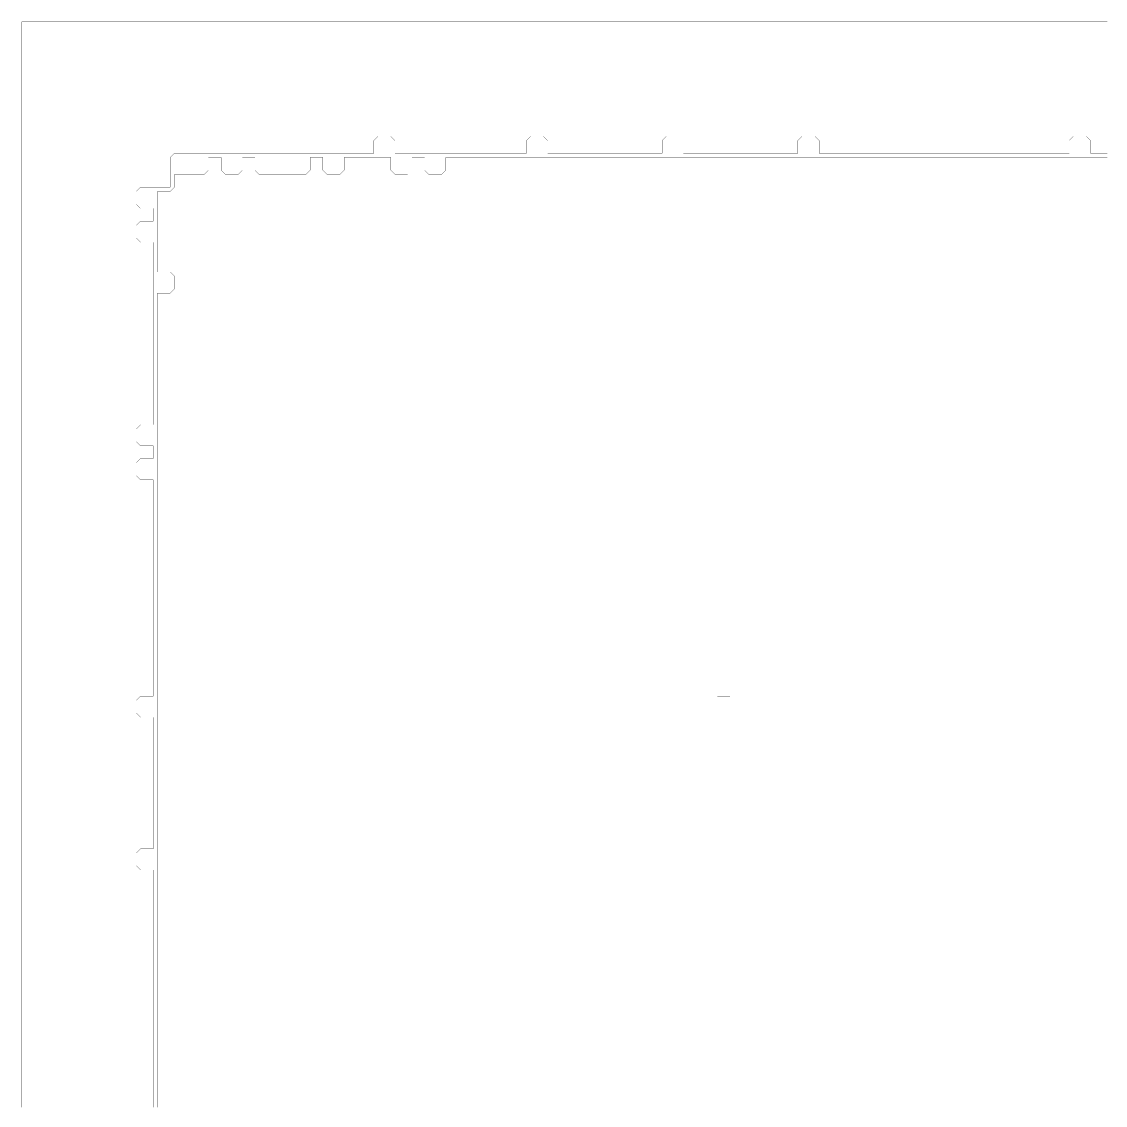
# Model space of a CAD drawing. Header units: metres. Extents: x 0 to 4990, y -4990 to 0.
# Drawn here: x 0 to 2495, y -2495 to 0 of the extents above; entities that cross this region are included whole.
import ezdxf

# ---------------------------------------------------------------- set-up
doc = ezdxf.new("R2010")
doc.units = ezdxf.units.M
doc.layers.add('conductor', color=1, linetype='Continuous')
doc.layers.add('substrate', color=5, linetype='Continuous')

msp = doc.modelspace()

# ---------------------------------------------------------------- linework, layer by layer
at = {"layer": 'conductor', "const_width": 0.5}
msp.add_lwpolyline([(2500, -312.5), (2490.234375, -312.5), (2480.46875, -312.5), (2470.703125, -312.5), (2460.9375, -312.5), (2451.171875, -312.5), (2441.40625, -312.5), (2431.640625, -312.5), (2421.875, -312.5), (2412.109375, -312.5), (2402.34375, -312.5), (2392.578125, -312.5), (2382.8125, -312.5), (2373.046875, -312.5), (2363.28125, -312.5), (2353.515625, -312.5), (2343.75, -312.5), (2333.984375, -312.5), (2324.21875, -312.5), (2314.453125, -312.5), (2304.6875, -312.5), (2294.921875, -312.5), (2285.15625, -312.5), (2275.390625, -312.5), (2265.625, -312.5), (2255.859375, -312.5), (2246.09375, -312.5), (2236.328125, -312.5), (2226.5625, -312.5), (2216.796875, -312.5), (2207.03125, -312.5), (2197.265625, -312.5), (2187.5, -312.5), (2177.734375, -312.5), (2167.96875, -312.5), (2158.203125, -312.5), (2148.4375, -312.5), (2138.671875, -312.5), (2128.90625, -312.5), (2119.140625, -312.5), (2109.375, -312.5), (2099.609375, -312.5), (2089.84375, -312.5), (2080.078125, -312.5), (2070.3125, -312.5), (2060.546875, -312.5), (2050.78125, -312.5), (2041.015625, -312.5), (2031.25, -312.5), (2021.484375, -312.5), (2011.71875, -312.5), (2001.953125, -312.5), (1992.1875, -312.5), (1982.421875, -312.5), (1972.65625, -312.5), (1962.890625, -312.5), (1953.125, -312.5), (1943.359375, -312.5), (1933.59375, -312.5), (1923.828125, -312.5), (1914.0625, -312.5), (1904.296875, -312.5), (1894.53125, -312.5), (1884.765625, -312.5), (1875, -312.5), (1865.234375, -312.5), (1855.46875, -312.5), (1845.703125, -312.5), (1835.9375, -312.5), (1826.171875, -312.5), (1816.40625, -312.5), (1806.640625, -312.5), (1796.875, -312.5), (1787.109375, -312.5), (1777.34375, -312.5), (1767.578125, -312.5), (1757.8125, -312.5), (1748.046875, -312.5), (1738.28125, -312.5), (1728.515625, -312.5), (1718.75, -312.5), (1708.984375, -312.5), (1699.21875, -312.5), (1689.453125, -312.5), (1679.6875, -312.5), (1669.921875, -312.5), (1660.15625, -312.5), (1650.390625, -312.5), (1640.625, -312.5), (1630.859375, -312.5), (1621.09375, -312.5), (1611.328125, -312.5), (1601.5625, -312.5), (1591.796875, -312.5), (1582.03125, -312.5), (1572.265625, -312.5), (1562.5, -312.5), (1552.734375, -312.5), (1542.96875, -312.5), (1533.203125, -312.5), (1523.4375, -312.5), (1513.671875, -312.5), (1503.90625, -312.5), (1494.140625, -312.5), (1484.375, -312.5), (1474.609375, -312.5), (1464.84375, -312.5), (1455.078125, -312.5), (1445.3125, -312.5), (1435.546875, -312.5), (1425.78125, -312.5), (1416.015625, -312.5), (1406.25, -312.5), (1396.484375, -312.5), (1386.71875, -312.5), (1376.953125, -312.5), (1367.1875, -312.5), (1357.421875, -312.5), (1347.65625, -312.5), (1337.890625, -312.5), (1328.125, -312.5), (1318.359375, -312.5), (1308.59375, -312.5), (1298.828125, -312.5), (1289.0625, -312.5), (1279.296875, -312.5), (1269.53125, -312.5), (1259.765625, -312.5), (1250, -312.5), (1240.234375, -312.5), (1230.46875, -312.5), (1220.703125, -312.5), (1210.9375, -312.5), (1201.171875, -312.5), (1191.40625, -312.5), (1181.640625, -312.5), (1171.875, -312.5), (1162.109375, -312.5), (1152.34375, -312.5), (1142.578125, -312.5), (1132.8125, -312.5), (1123.046875, -312.5), (1113.28125, -312.5), (1103.515625, -312.5), (1093.75, -312.5), (1083.984375, -312.5), (1074.21875, -312.5), (1064.453125, -312.5), (1054.6875, -312.5), (1044.921875, -312.5), (1035.15625, -312.5), (1025.390625, -312.5), (1015.625, -312.5), (1005.859375, -312.5), (996.09375, -312.5), (986.328125, -312.5), (976.5625, -312.5), (976.5625, -322.265625), (976.5625, -332.03125), (976.5625, -341.796875), (966.796875, -351.5625), (957.03125, -351.5625), (947.265625, -351.5625), (937.5, -351.5625), (927.734375, -341.796875), (927.734375, -332.03125), (927.734375, -322.265625), (927.734375, -312.5), (917.96875, -312.5), (908.203125, -312.5), (898.4375, -312.5), (898.4375, -322.265625), (898.4375, -332.03125), (898.4375, -341.796875), (888.671875, -351.5625), (878.90625, -351.5625), (869.140625, -351.5625), (859.375, -351.5625), (849.609375, -341.796875), (849.609375, -332.03125), (849.609375, -322.265625), (849.609375, -312.5), (839.84375, -312.5), (830.078125, -312.5), (820.3125, -312.5), (810.546875, -312.5), (800.78125, -312.5), (791.015625, -312.5), (781.25, -312.5), (771.484375, -312.5), (761.71875, -312.5), (751.953125, -312.5), (742.1875, -312.5), (742.1875, -322.265625), (742.1875, -332.03125), (742.1875, -341.796875), (732.421875, -351.5625), (722.65625, -351.5625), (712.890625, -351.5625), (703.125, -351.5625), (693.359375, -341.796875), (693.359375, -332.03125), (693.359375, -322.265625), (693.359375, -312.5), (683.59375, -312.5), (673.828125, -312.5), (664.0625, -312.5), (664.0625, -322.265625), (664.0625, -332.03125), (664.0625, -341.796875), (654.296875, -351.5625), (644.53125, -351.5625), (634.765625, -351.5625), (625, -351.5625), (615.234375, -351.5625), (605.46875, -351.5625), (595.703125, -351.5625), (585.9375, -351.5625), (576.171875, -351.5625), (566.40625, -351.5625), (556.640625, -351.5625), (546.875, -351.5625), (537.109375, -341.796875), (537.109375, -332.03125), (537.109375, -322.265625), (537.109375, -312.5), (527.34375, -312.5), (517.578125, -312.5), (507.8125, -312.5), (507.8125, -322.265625), (507.8125, -332.03125), (507.8125, -341.796875), (498.046875, -351.5625), (488.28125, -351.5625), (478.515625, -351.5625), (468.75, -351.5625), (458.984375, -341.796875), (458.984375, -332.03125), (458.984375, -322.265625), (458.984375, -312.5), (449.21875, -312.5), (439.453125, -312.5), (429.6875, -312.5), (429.6875, -322.265625), (429.6875, -332.03125), (429.6875, -341.796875), (419.921875, -351.5625), (410.15625, -351.5625), (400.390625, -351.5625), (390.625, -351.5625), (380.859375, -351.5625), (371.09375, -351.5625), (361.328125, -351.5625), (351.5625, -351.5625), (351.5625, -361.328125), (351.5625, -371.09375), (351.5625, -380.859375), (341.796875, -390.625), (332.03125, -390.625), (322.265625, -390.625), (312.5, -390.625), (312.5, -400.390625), (312.5, -410.15625), (312.5, -419.921875), (312.5, -429.6875), (312.5, -439.453125), (312.5, -449.21875), (312.5, -458.984375), (312.5, -468.75), (312.5, -478.515625), (312.5, -488.28125), (312.5, -498.046875), (312.5, -507.8125), (312.5, -517.578125), (312.5, -527.34375), (312.5, -537.109375), (312.5, -546.875), (312.5, -556.640625), (312.5, -566.40625), (312.5, -576.171875), (322.265625, -576.171875), (332.03125, -576.171875), (341.796875, -576.171875), (351.5625, -585.9375), (351.5625, -595.703125), (351.5625, -605.46875), (351.5625, -615.234375), (341.796875, -625), (332.03125, -625), (322.265625, -625), (312.5, -625), (312.5, -634.765625), (312.5, -644.53125), (312.5, -654.296875), (312.5, -664.0625), (312.5, -673.828125), (312.5, -683.59375), (312.5, -693.359375), (312.5, -703.125), (312.5, -712.890625), (312.5, -722.65625), (312.5, -732.421875), (312.5, -742.1875), (312.5, -751.953125), (312.5, -761.71875), (312.5, -771.484375), (312.5, -781.25), (312.5, -791.015625), (312.5, -800.78125), (312.5, -810.546875), (312.5, -820.3125), (312.5, -830.078125), (312.5, -839.84375), (312.5, -849.609375), (312.5, -859.375), (312.5, -869.140625), (312.5, -878.90625), (312.5, -888.671875), (312.5, -898.4375), (312.5, -908.203125), (312.5, -917.96875), (312.5, -927.734375), (312.5, -937.5), (312.5, -947.265625), (312.5, -957.03125), (312.5, -966.796875), (312.5, -976.5625), (312.5, -986.328125), (312.5, -996.09375), (312.5, -1005.859375), (312.5, -1015.625), (312.5, -1025.390625), (312.5, -1035.15625), (312.5, -1044.921875), (312.5, -1054.6875), (312.5, -1064.453125), (312.5, -1074.21875), (312.5, -1083.984375), (312.5, -1093.75), (312.5, -1103.515625), (312.5, -1113.28125), (312.5, -1123.046875), (312.5, -1132.8125), (312.5, -1142.578125), (312.5, -1152.34375), (312.5, -1162.109375), (312.5, -1171.875), (312.5, -1181.640625), (312.5, -1191.40625), (312.5, -1201.171875), (312.5, -1210.9375), (312.5, -1220.703125), (312.5, -1230.46875), (312.5, -1240.234375), (312.5, -1250), (312.5, -1259.765625), (312.5, -1269.53125), (312.5, -1279.296875), (312.5, -1289.0625), (312.5, -1298.828125), (312.5, -1308.59375), (312.5, -1318.359375), (312.5, -1328.125), (312.5, -1337.890625), (312.5, -1347.65625), (312.5, -1357.421875), (312.5, -1367.1875), (312.5, -1376.953125), (312.5, -1386.71875), (312.5, -1396.484375), (312.5, -1406.25), (312.5, -1416.015625), (312.5, -1425.78125), (312.5, -1435.546875), (312.5, -1445.3125), (312.5, -1455.078125), (312.5, -1464.84375), (312.5, -1474.609375), (312.5, -1484.375), (312.5, -1494.140625), (312.5, -1503.90625), (312.5, -1513.671875), (312.5, -1523.4375), (312.5, -1533.203125), (312.5, -1542.96875), (312.5, -1552.734375), (312.5, -1562.5), (312.5, -1572.265625), (312.5, -1582.03125), (312.5, -1591.796875), (312.5, -1601.5625), (312.5, -1611.328125), (312.5, -1621.09375), (312.5, -1630.859375), (312.5, -1640.625), (312.5, -1650.390625), (312.5, -1660.15625), (312.5, -1669.921875), (312.5, -1679.6875), (312.5, -1689.453125), (312.5, -1699.21875), (312.5, -1708.984375), (312.5, -1718.75), (312.5, -1728.515625), (312.5, -1738.28125), (312.5, -1748.046875), (312.5, -1757.8125), (312.5, -1767.578125), (312.5, -1777.34375), (312.5, -1787.109375), (312.5, -1796.875), (312.5, -1806.640625), (312.5, -1816.40625), (312.5, -1826.171875), (312.5, -1835.9375), (312.5, -1845.703125), (312.5, -1855.46875), (312.5, -1865.234375), (312.5, -1875), (312.5, -1884.765625), (312.5, -1894.53125), (312.5, -1904.296875), (312.5, -1914.0625), (312.5, -1923.828125), (312.5, -1933.59375), (312.5, -1943.359375), (312.5, -1953.125), (312.5, -1962.890625), (312.5, -1972.65625), (312.5, -1982.421875), (312.5, -1992.1875), (312.5, -2001.953125), (312.5, -2011.71875), (312.5, -2021.484375), (312.5, -2031.25), (312.5, -2041.015625), (312.5, -2050.78125), (312.5, -2060.546875), (312.5, -2070.3125), (312.5, -2080.078125), (312.5, -2089.84375), (312.5, -2099.609375), (312.5, -2109.375), (312.5, -2119.140625), (312.5, -2128.90625), (312.5, -2138.671875), (312.5, -2148.4375), (312.5, -2158.203125), (312.5, -2167.96875), (312.5, -2177.734375), (312.5, -2187.5), (312.5, -2197.265625), (312.5, -2207.03125), (312.5, -2216.796875), (312.5, -2226.5625), (312.5, -2236.328125), (312.5, -2246.09375), (312.5, -2255.859375), (312.5, -2265.625), (312.5, -2275.390625), (312.5, -2285.15625), (312.5, -2294.921875), (312.5, -2304.6875), (312.5, -2314.453125), (312.5, -2324.21875), (312.5, -2333.984375), (312.5, -2343.75), (312.5, -2353.515625), (312.5, -2363.28125), (312.5, -2373.046875), (312.5, -2382.8125), (312.5, -2392.578125), (312.5, -2402.34375), (312.5, -2412.109375), (312.5, -2421.875), (312.5, -2431.640625), (312.5, -2441.40625), (312.5, -2451.171875), (312.5, -2460.9375), (312.5, -2470.703125), (312.5, -2480.46875), (312.5, -2490.234375), (312.5, -2500)], dxfattribs=at)
at = {"layer": 'substrate', "const_width": 0.5}
for points in [[(2500, 0), (2490.234375, 0), (2480.46875, 0), (2470.703125, 0), (2460.9375, 0), (2451.171875, 0), (2441.40625, 0), (2431.640625, 0), (2421.875, 0), (2412.109375, 0), (2402.34375, 0), (2392.578125, 0), (2382.8125, 0), (2373.046875, 0), (2363.28125, 0), (2353.515625, 0), (2343.75, 0), (2333.984375, 0), (2324.21875, 0), (2314.453125, 0), (2304.6875, 0), (2294.921875, 0), (2285.15625, 0), (2275.390625, 0), (2265.625, 0), (2255.859375, 0), (2246.09375, 0), (2236.328125, 0), (2226.5625, 0), (2216.796875, 0), (2207.03125, 0), (2197.265625, 0), (2187.5, 0), (2177.734375, 0), (2167.96875, 0), (2158.203125, 0), (2148.4375, 0), (2138.671875, 0), (2128.90625, 0), (2119.140625, 0), (2109.375, 0), (2099.609375, 0), (2089.84375, 0), (2080.078125, 0), (2070.3125, 0), (2060.546875, 0), (2050.78125, 0), (2041.015625, 0), (2031.25, 0), (2021.484375, 0), (2011.71875, 0), (2001.953125, 0), (1992.1875, 0), (1982.421875, 0), (1972.65625, 0), (1962.890625, 0), (1953.125, 0), (1943.359375, 0), (1933.59375, 0), (1923.828125, 0), (1914.0625, 0), (1904.296875, 0), (1894.53125, 0), (1884.765625, 0), (1875, 0), (1865.234375, 0), (1855.46875, 0), (1845.703125, 0), (1835.9375, 0), (1826.171875, 0), (1816.40625, 0), (1806.640625, 0), (1796.875, 0), (1787.109375, 0), (1777.34375, 0), (1767.578125, 0), (1757.8125, 0), (1748.046875, 0), (1738.28125, 0), (1728.515625, 0), (1718.75, 0), (1708.984375, 0), (1699.21875, 0), (1689.453125, 0), (1679.6875, 0), (1669.921875, 0), (1660.15625, 0), (1650.390625, 0), (1640.625, 0), (1630.859375, 0), (1621.09375, 0), (1611.328125, 0), (1601.5625, 0), (1591.796875, 0), (1582.03125, 0), (1572.265625, 0), (1562.5, 0), (1552.734375, 0), (1542.96875, 0), (1533.203125, 0), (1523.4375, 0), (1513.671875, 0), (1503.90625, 0), (1494.140625, 0), (1484.375, 0), (1474.609375, 0), (1464.84375, 0), (1455.078125, 0), (1445.3125, 0), (1435.546875, 0), (1425.78125, 0), (1416.015625, 0), (1406.25, 0), (1396.484375, 0), (1386.71875, 0), (1376.953125, 0), (1367.1875, 0), (1357.421875, 0), (1347.65625, 0), (1337.890625, 0), (1328.125, 0), (1318.359375, 0), (1308.59375, 0), (1298.828125, 0), (1289.0625, 0), (1279.296875, 0), (1269.53125, 0), (1259.765625, 0), (1250, 0), (1240.234375, 0), (1230.46875, 0), (1220.703125, 0), (1210.9375, 0), (1201.171875, 0), (1191.40625, 0), (1181.640625, 0), (1171.875, 0), (1162.109375, 0), (1152.34375, 0), (1142.578125, 0), (1132.8125, 0), (1123.046875, 0), (1113.28125, 0), (1103.515625, 0), (1093.75, 0), (1083.984375, 0), (1074.21875, 0), (1064.453125, 0), (1054.6875, 0), (1044.921875, 0), (1035.15625, 0), (1025.390625, 0), (1015.625, 0), (1005.859375, 0), (996.09375, 0), (986.328125, 0), (976.5625, 0), (966.796875, 0), (957.03125, 0), (947.265625, 0), (937.5, 0), (927.734375, 0), (917.96875, 0), (908.203125, 0), (898.4375, 0), (888.671875, 0), (878.90625, 0), (869.140625, 0), (859.375, 0), (849.609375, 0), (839.84375, 0), (830.078125, 0), (820.3125, 0), (810.546875, 0), (800.78125, 0), (791.015625, 0), (781.25, 0), (771.484375, 0), (761.71875, 0), (751.953125, 0), (742.1875, 0), (732.421875, 0), (722.65625, 0), (712.890625, 0), (703.125, 0), (693.359375, 0), (683.59375, 0), (673.828125, 0), (664.0625, 0), (654.296875, 0), (644.53125, 0), (634.765625, 0), (625, 0), (615.234375, 0), (605.46875, 0), (595.703125, 0), (585.9375, 0), (576.171875, 0), (566.40625, 0), (556.640625, 0), (546.875, 0), (537.109375, 0), (527.34375, 0), (517.578125, 0), (507.8125, 0), (498.046875, 0), (488.28125, 0), (478.515625, 0), (468.75, 0), (458.984375, 0), (449.21875, 0), (439.453125, 0), (429.6875, 0), (419.921875, 0), (410.15625, 0), (400.390625, 0), (390.625, 0), (380.859375, 0), (371.09375, 0), (361.328125, 0), (351.5625, 0), (341.796875, 0), (332.03125, 0), (322.265625, 0), (312.5, 0), (302.734375, 0), (292.96875, 0), (283.203125, 0), (273.4375, 0), (263.671875, 0), (253.90625, 0), (244.140625, 0), (234.375, 0), (224.609375, 0), (214.84375, 0), (205.078125, 0), (195.3125, 0), (185.546875, 0), (175.78125, 0), (166.015625, 0), (156.25, 0), (146.484375, 0), (136.71875, 0), (126.953125, 0), (117.1875, 0), (107.421875, 0), (97.65625, 0), (87.890625, 0), (78.125, 0), (68.359375, 0), (58.59375, 0), (48.828125, 0), (39.0625, 0), (29.296875, 0), (19.53125, 0), (9.765625, 0), (0, 0), (0, -9.765625), (0, -19.53125), (0, -29.296875), (0, -39.0625), (0, -48.828125), (0, -58.59375), (0, -68.359375), (0, -78.125), (0, -87.890625), (0, -97.65625), (0, -107.421875), (0, -117.1875), (0, -126.953125), (0, -136.71875), (0, -146.484375), (0, -156.25), (0, -166.015625), (0, -175.78125), (0, -185.546875), (0, -195.3125), (0, -205.078125), (0, -214.84375), (0, -224.609375), (0, -234.375), (0, -244.140625), (0, -253.90625), (0, -263.671875), (0, -273.4375), (0, -283.203125), (0, -292.96875), (0, -302.734375), (0, -312.5), (0, -322.265625), (0, -332.03125), (0, -341.796875), (0, -351.5625), (0, -361.328125), (0, -371.09375), (0, -380.859375), (0, -390.625), (0, -400.390625), (0, -410.15625), (0, -419.921875), (0, -429.6875), (0, -439.453125), (0, -449.21875), (0, -458.984375), (0, -468.75), (0, -478.515625), (0, -488.28125), (0, -498.046875), (0, -507.8125), (0, -517.578125), (0, -527.34375), (0, -537.109375), (0, -546.875), (0, -556.640625), (0, -566.40625), (0, -576.171875), (0, -585.9375), (0, -595.703125), (0, -605.46875), (0, -615.234375), (0, -625), (0, -634.765625), (0, -644.53125), (0, -654.296875), (0, -664.0625), (0, -673.828125), (0, -683.59375), (0, -693.359375), (0, -703.125), (0, -712.890625), (0, -722.65625), (0, -732.421875), (0, -742.1875), (0, -751.953125), (0, -761.71875), (0, -771.484375), (0, -781.25), (0, -791.015625), (0, -800.78125), (0, -810.546875), (0, -820.3125), (0, -830.078125), (0, -839.84375), (0, -849.609375), (0, -859.375), (0, -869.140625), (0, -878.90625), (0, -888.671875), (0, -898.4375), (0, -908.203125), (0, -917.96875), (0, -927.734375), (0, -937.5), (0, -947.265625), (0, -957.03125), (0, -966.796875), (0, -976.5625), (0, -986.328125), (0, -996.09375), (0, -1005.859375), (0, -1015.625), (0, -1025.390625), (0, -1035.15625), (0, -1044.921875), (0, -1054.6875), (0, -1064.453125), (0, -1074.21875), (0, -1083.984375), (0, -1093.75), (0, -1103.515625), (0, -1113.28125), (0, -1123.046875), (0, -1132.8125), (0, -1142.578125), (0, -1152.34375), (0, -1162.109375), (0, -1171.875), (0, -1181.640625), (0, -1191.40625), (0, -1201.171875), (0, -1210.9375), (0, -1220.703125), (0, -1230.46875), (0, -1240.234375), (0, -1250), (0, -1259.765625), (0, -1269.53125), (0, -1279.296875), (0, -1289.0625), (0, -1298.828125), (0, -1308.59375), (0, -1318.359375), (0, -1328.125), (0, -1337.890625), (0, -1347.65625), (0, -1357.421875), (0, -1367.1875), (0, -1376.953125), (0, -1386.71875), (0, -1396.484375), (0, -1406.25), (0, -1416.015625), (0, -1425.78125), (0, -1435.546875), (0, -1445.3125), (0, -1455.078125), (0, -1464.84375), (0, -1474.609375), (0, -1484.375), (0, -1494.140625), (0, -1503.90625), (0, -1513.671875), (0, -1523.4375), (0, -1533.203125), (0, -1542.96875), (0, -1552.734375), (0, -1562.5), (0, -1572.265625), (0, -1582.03125), (0, -1591.796875), (0, -1601.5625), (0, -1611.328125), (0, -1621.09375), (0, -1630.859375), (0, -1640.625), (0, -1650.390625), (0, -1660.15625), (0, -1669.921875), (0, -1679.6875), (0, -1689.453125), (0, -1699.21875), (0, -1708.984375), (0, -1718.75), (0, -1728.515625), (0, -1738.28125), (0, -1748.046875), (0, -1757.8125), (0, -1767.578125), (0, -1777.34375), (0, -1787.109375), (0, -1796.875), (0, -1806.640625), (0, -1816.40625), (0, -1826.171875), (0, -1835.9375), (0, -1845.703125), (0, -1855.46875), (0, -1865.234375), (0, -1875), (0, -1884.765625), (0, -1894.53125), (0, -1904.296875), (0, -1914.0625), (0, -1923.828125), (0, -1933.59375), (0, -1943.359375), (0, -1953.125), (0, -1962.890625), (0, -1972.65625), (0, -1982.421875), (0, -1992.1875), (0, -2001.953125), (0, -2011.71875), (0, -2021.484375), (0, -2031.25), (0, -2041.015625), (0, -2050.78125), (0, -2060.546875), (0, -2070.3125), (0, -2080.078125), (0, -2089.84375), (0, -2099.609375), (0, -2109.375), (0, -2119.140625), (0, -2128.90625), (0, -2138.671875), (0, -2148.4375), (0, -2158.203125), (0, -2167.96875), (0, -2177.734375), (0, -2187.5), (0, -2197.265625), (0, -2207.03125), (0, -2216.796875), (0, -2226.5625), (0, -2236.328125), (0, -2246.09375), (0, -2255.859375), (0, -2265.625), (0, -2275.390625), (0, -2285.15625), (0, -2294.921875), (0, -2304.6875), (0, -2314.453125), (0, -2324.21875), (0, -2333.984375), (0, -2343.75), (0, -2353.515625), (0, -2363.28125), (0, -2373.046875), (0, -2382.8125), (0, -2392.578125), (0, -2402.34375), (0, -2412.109375), (0, -2421.875), (0, -2431.640625), (0, -2441.40625), (0, -2451.171875), (0, -2460.9375), (0, -2470.703125), (0, -2480.46875), (0, -2490.234375), (0, -2500)], [(302.734375, -2500), (302.734375, -2490.234375), (302.734375, -2480.46875), (302.734375, -2470.703125), (302.734375, -2460.9375), (302.734375, -2451.171875), (302.734375, -2441.40625), (302.734375, -2431.640625), (302.734375, -2421.875), (302.734375, -2412.109375), (302.734375, -2402.34375), (302.734375, -2392.578125), (302.734375, -2382.8125), (302.734375, -2373.046875), (302.734375, -2363.28125), (302.734375, -2353.515625), (302.734375, -2343.75), (302.734375, -2333.984375), (302.734375, -2324.21875), (302.734375, -2314.453125), (302.734375, -2304.6875), (302.734375, -2294.921875), (302.734375, -2285.15625), (302.734375, -2275.390625), (302.734375, -2265.625), (302.734375, -2255.859375), (302.734375, -2246.09375), (302.734375, -2236.328125), (302.734375, -2226.5625), (302.734375, -2216.796875), (302.734375, -2207.03125), (302.734375, -2197.265625), (302.734375, -2187.5), (302.734375, -2177.734375), (302.734375, -2167.96875), (302.734375, -2158.203125), (302.734375, -2148.4375), (302.734375, -2138.671875), (302.734375, -2128.90625), (302.734375, -2119.140625), (302.734375, -2109.375), (302.734375, -2099.609375), (302.734375, -2089.84375), (302.734375, -2080.078125), (302.734375, -2070.3125), (302.734375, -2060.546875), (302.734375, -2050.78125), (302.734375, -2041.015625), (302.734375, -2031.25), (302.734375, -2021.484375), (302.734375, -2011.71875), (302.734375, -2001.953125), (302.734375, -1992.1875), (302.734375, -1982.421875), (302.734375, -1972.65625), (302.734375, -1962.890625), (302.734375, -1953.125), (292.96875, -1953.125), (283.203125, -1953.125), (273.4375, -1953.125), (263.671875, -1943.359375), (263.671875, -1933.59375), (263.671875, -1923.828125), (263.671875, -1914.0625), (273.4375, -1904.296875), (283.203125, -1904.296875), (292.96875, -1904.296875), (302.734375, -1904.296875), (302.734375, -1894.53125), (302.734375, -1884.765625), (302.734375, -1875), (302.734375, -1865.234375), (302.734375, -1855.46875), (302.734375, -1845.703125), (302.734375, -1835.9375), (302.734375, -1826.171875), (302.734375, -1816.40625), (302.734375, -1806.640625), (302.734375, -1796.875), (302.734375, -1787.109375), (302.734375, -1777.34375), (302.734375, -1767.578125), (302.734375, -1757.8125), (302.734375, -1748.046875), (302.734375, -1738.28125), (302.734375, -1728.515625), (302.734375, -1718.75), (302.734375, -1708.984375), (302.734375, -1699.21875), (302.734375, -1689.453125), (302.734375, -1679.6875), (302.734375, -1669.921875), (302.734375, -1660.15625), (302.734375, -1650.390625), (302.734375, -1640.625), (302.734375, -1630.859375), (302.734375, -1621.09375), (302.734375, -1611.328125), (302.734375, -1601.5625), (292.96875, -1601.5625), (283.203125, -1601.5625), (273.4375, -1601.5625), (263.671875, -1591.796875), (263.671875, -1582.03125), (263.671875, -1572.265625), (263.671875, -1562.5), (273.4375, -1552.734375), (283.203125, -1552.734375), (292.96875, -1552.734375), (302.734375, -1552.734375), (302.734375, -1542.96875), (302.734375, -1533.203125), (302.734375, -1523.4375), (302.734375, -1513.671875), (302.734375, -1503.90625), (302.734375, -1494.140625), (302.734375, -1484.375), (302.734375, -1474.609375), (302.734375, -1464.84375), (302.734375, -1455.078125), (302.734375, -1445.3125), (302.734375, -1435.546875), (302.734375, -1425.78125), (302.734375, -1416.015625), (302.734375, -1406.25), (302.734375, -1396.484375), (302.734375, -1386.71875), (302.734375, -1376.953125), (302.734375, -1367.1875), (302.734375, -1357.421875), (302.734375, -1347.65625), (302.734375, -1337.890625), (302.734375, -1328.125), (302.734375, -1318.359375), (302.734375, -1308.59375), (302.734375, -1298.828125), (302.734375, -1289.0625), (302.734375, -1279.296875), (302.734375, -1269.53125), (302.734375, -1259.765625), (302.734375, -1250), (302.734375, -1240.234375), (302.734375, -1230.46875), (302.734375, -1220.703125), (302.734375, -1210.9375), (302.734375, -1201.171875), (302.734375, -1191.40625), (302.734375, -1181.640625), (302.734375, -1171.875), (302.734375, -1162.109375), (302.734375, -1152.34375), (302.734375, -1142.578125), (302.734375, -1132.8125), (302.734375, -1123.046875), (302.734375, -1113.28125), (302.734375, -1103.515625), (302.734375, -1093.75), (302.734375, -1083.984375), (302.734375, -1074.21875), (302.734375, -1064.453125), (302.734375, -1054.6875), (292.96875, -1054.6875), (283.203125, -1054.6875), (273.4375, -1054.6875), (263.671875, -1044.921875), (263.671875, -1035.15625), (263.671875, -1025.390625), (263.671875, -1015.625), (273.4375, -1005.859375), (283.203125, -1005.859375), (292.96875, -1005.859375), (302.734375, -1005.859375), (302.734375, -996.09375), (302.734375, -986.328125), (302.734375, -976.5625), (292.96875, -976.5625), (283.203125, -976.5625), (273.4375, -976.5625), (263.671875, -966.796875), (263.671875, -957.03125), (263.671875, -947.265625), (263.671875, -937.5), (273.4375, -927.734375), (283.203125, -927.734375), (292.96875, -927.734375), (302.734375, -927.734375), (302.734375, -917.96875), (302.734375, -908.203125), (302.734375, -898.4375), (302.734375, -888.671875), (302.734375, -878.90625), (302.734375, -869.140625), (302.734375, -859.375), (302.734375, -849.609375), (302.734375, -839.84375), (302.734375, -830.078125), (302.734375, -820.3125), (302.734375, -810.546875), (302.734375, -800.78125), (302.734375, -791.015625), (302.734375, -781.25), (302.734375, -771.484375), (302.734375, -761.71875), (302.734375, -751.953125), (302.734375, -742.1875), (302.734375, -732.421875), (302.734375, -722.65625), (302.734375, -712.890625), (302.734375, -703.125), (302.734375, -693.359375), (302.734375, -683.59375), (302.734375, -673.828125), (302.734375, -664.0625), (302.734375, -654.296875), (302.734375, -644.53125), (302.734375, -634.765625), (302.734375, -625), (302.734375, -615.234375), (302.734375, -605.46875), (302.734375, -595.703125), (302.734375, -585.9375), (302.734375, -576.171875), (302.734375, -566.40625), (302.734375, -556.640625), (302.734375, -546.875), (302.734375, -537.109375), (302.734375, -527.34375), (302.734375, -517.578125), (302.734375, -507.8125), (292.96875, -507.8125), (283.203125, -507.8125), (273.4375, -507.8125), (263.671875, -498.046875), (263.671875, -488.28125), (263.671875, -478.515625), (263.671875, -468.75), (273.4375, -458.984375), (283.203125, -458.984375), (292.96875, -458.984375), (302.734375, -458.984375), (302.734375, -449.21875), (302.734375, -439.453125), (302.734375, -429.6875), (292.96875, -429.6875), (283.203125, -429.6875), (273.4375, -429.6875), (263.671875, -419.921875), (263.671875, -410.15625), (263.671875, -400.390625), (263.671875, -390.625), (273.4375, -380.859375), (283.203125, -380.859375), (292.96875, -380.859375), (302.734375, -380.859375), (312.5, -380.859375), (322.265625, -380.859375), (332.03125, -380.859375), (341.796875, -380.859375), (341.796875, -371.09375), (341.796875, -361.328125), (341.796875, -351.5625), (341.796875, -341.796875), (341.796875, -332.03125), (341.796875, -322.265625), (341.796875, -312.5), (351.5625, -302.734375), (361.328125, -302.734375), (371.09375, -302.734375), (380.859375, -302.734375), (390.625, -302.734375), (400.390625, -302.734375), (410.15625, -302.734375), (419.921875, -302.734375), (429.6875, -302.734375), (439.453125, -302.734375), (449.21875, -302.734375), (458.984375, -302.734375), (468.75, -302.734375), (478.515625, -302.734375), (488.28125, -302.734375), (498.046875, -302.734375), (507.8125, -302.734375), (517.578125, -302.734375), (527.34375, -302.734375), (537.109375, -302.734375), (546.875, -302.734375), (556.640625, -302.734375), (566.40625, -302.734375), (576.171875, -302.734375), (585.9375, -302.734375), (595.703125, -302.734375), (605.46875, -302.734375), (615.234375, -302.734375), (625, -302.734375), (634.765625, -302.734375), (644.53125, -302.734375), (654.296875, -302.734375), (664.0625, -302.734375), (673.828125, -302.734375), (683.59375, -302.734375), (693.359375, -302.734375), (703.125, -302.734375), (712.890625, -302.734375), (722.65625, -302.734375), (732.421875, -302.734375), (742.1875, -302.734375), (751.953125, -302.734375), (761.71875, -302.734375), (771.484375, -302.734375), (781.25, -302.734375), (791.015625, -302.734375), (800.78125, -302.734375), (810.546875, -302.734375), (810.546875, -292.96875), (810.546875, -283.203125), (810.546875, -273.4375), (820.3125, -263.671875), (830.078125, -263.671875), (839.84375, -263.671875), (849.609375, -263.671875), (859.375, -273.4375), (859.375, -283.203125), (859.375, -292.96875), (859.375, -302.734375), (869.140625, -302.734375), (878.90625, -302.734375), (888.671875, -302.734375), (898.4375, -302.734375), (908.203125, -302.734375), (917.96875, -302.734375), (927.734375, -302.734375), (937.5, -302.734375), (947.265625, -302.734375), (957.03125, -302.734375), (966.796875, -302.734375), (976.5625, -302.734375), (986.328125, -302.734375), (996.09375, -302.734375), (1005.859375, -302.734375), (1015.625, -302.734375), (1025.390625, -302.734375), (1035.15625, -302.734375), (1044.921875, -302.734375), (1054.6875, -302.734375), (1064.453125, -302.734375), (1074.21875, -302.734375), (1083.984375, -302.734375), (1093.75, -302.734375), (1103.515625, -302.734375), (1113.28125, -302.734375), (1123.046875, -302.734375), (1132.8125, -302.734375), (1142.578125, -302.734375), (1152.34375, -302.734375), (1162.109375, -302.734375), (1162.109375, -292.96875), (1162.109375, -283.203125), (1162.109375, -273.4375), (1171.875, -263.671875), (1181.640625, -263.671875), (1191.40625, -263.671875), (1201.171875, -263.671875), (1210.9375, -273.4375), (1210.9375, -283.203125), (1210.9375, -292.96875), (1210.9375, -302.734375), (1220.703125, -302.734375), (1230.46875, -302.734375), (1240.234375, -302.734375), (1250, -302.734375), (1259.765625, -302.734375), (1269.53125, -302.734375), (1279.296875, -302.734375), (1289.0625, -302.734375), (1298.828125, -302.734375), (1308.59375, -302.734375), (1318.359375, -302.734375), (1328.125, -302.734375), (1337.890625, -302.734375), (1347.65625, -302.734375), (1357.421875, -302.734375), (1367.1875, -302.734375), (1376.953125, -302.734375), (1386.71875, -302.734375), (1396.484375, -302.734375), (1406.25, -302.734375), (1416.015625, -302.734375), (1425.78125, -302.734375), (1435.546875, -302.734375), (1445.3125, -302.734375), (1455.078125, -302.734375), (1464.84375, -302.734375), (1474.609375, -302.734375), (1474.609375, -292.96875), (1474.609375, -283.203125), (1474.609375, -273.4375), (1484.375, -263.671875), (1494.140625, -263.671875), (1503.90625, -263.671875), (1513.671875, -263.671875), (1523.4375, -273.4375), (1523.4375, -283.203125), (1523.4375, -292.96875), (1523.4375, -302.734375), (1533.203125, -302.734375), (1542.96875, -302.734375), (1552.734375, -302.734375), (1562.5, -302.734375), (1572.265625, -302.734375), (1582.03125, -302.734375), (1591.796875, -302.734375), (1601.5625, -302.734375), (1611.328125, -302.734375), (1621.09375, -302.734375), (1630.859375, -302.734375), (1640.625, -302.734375), (1650.390625, -302.734375), (1660.15625, -302.734375), (1669.921875, -302.734375), (1679.6875, -302.734375), (1689.453125, -302.734375), (1699.21875, -302.734375), (1708.984375, -302.734375), (1718.75, -302.734375), (1728.515625, -302.734375), (1738.28125, -302.734375), (1748.046875, -302.734375), (1757.8125, -302.734375), (1767.578125, -302.734375), (1777.34375, -302.734375), (1787.109375, -302.734375), (1787.109375, -292.96875), (1787.109375, -283.203125), (1787.109375, -273.4375), (1796.875, -263.671875), (1806.640625, -263.671875), (1816.40625, -263.671875), (1826.171875, -263.671875), (1835.9375, -273.4375), (1835.9375, -283.203125), (1835.9375, -292.96875), (1835.9375, -302.734375), (1845.703125, -302.734375), (1855.46875, -302.734375), (1865.234375, -302.734375), (1875, -302.734375), (1884.765625, -302.734375), (1894.53125, -302.734375), (1904.296875, -302.734375), (1914.0625, -302.734375), (1923.828125, -302.734375), (1933.59375, -302.734375), (1943.359375, -302.734375), (1953.125, -302.734375), (1962.890625, -302.734375), (1972.65625, -302.734375), (1982.421875, -302.734375), (1992.1875, -302.734375), (2001.953125, -302.734375), (2011.71875, -302.734375), (2021.484375, -302.734375), (2031.25, -302.734375), (2041.015625, -302.734375), (2050.78125, -302.734375), (2060.546875, -302.734375), (2070.3125, -302.734375), (2080.078125, -302.734375), (2089.84375, -302.734375), (2099.609375, -302.734375), (2109.375, -302.734375), (2119.140625, -302.734375), (2128.90625, -302.734375), (2138.671875, -302.734375), (2148.4375, -302.734375), (2158.203125, -302.734375), (2167.96875, -302.734375), (2177.734375, -302.734375), (2187.5, -302.734375), (2197.265625, -302.734375), (2207.03125, -302.734375), (2216.796875, -302.734375), (2226.5625, -302.734375), (2236.328125, -302.734375), (2246.09375, -302.734375), (2255.859375, -302.734375), (2265.625, -302.734375), (2275.390625, -302.734375), (2285.15625, -302.734375), (2294.921875, -302.734375), (2304.6875, -302.734375), (2314.453125, -302.734375), (2324.21875, -302.734375), (2333.984375, -302.734375), (2343.75, -302.734375), (2353.515625, -302.734375), (2363.28125, -302.734375), (2373.046875, -302.734375), (2382.8125, -302.734375), (2392.578125, -302.734375), (2402.34375, -302.734375), (2412.109375, -302.734375), (2412.109375, -292.96875), (2412.109375, -283.203125), (2412.109375, -273.4375), (2421.875, -263.671875), (2431.640625, -263.671875), (2441.40625, -263.671875), (2451.171875, -263.671875), (2460.9375, -273.4375), (2460.9375, -283.203125), (2460.9375, -292.96875), (2460.9375, -302.734375), (2470.703125, -302.734375), (2480.46875, -302.734375), (2490.234375, -302.734375), (2500, -302.734375)]]:
    msp.add_lwpolyline(points, dxfattribs=at)
msp.add_lwpolyline([(1601.5625, -1523.4375), (1601.5625, -1533.203125), (1601.5625, -1542.96875), (1601.5625, -1552.734375), (1611.328125, -1552.734375), (1621.09375, -1552.734375), (1630.859375, -1552.734375), (1630.859375, -1542.96875), (1630.859375, -1533.203125), (1630.859375, -1523.4375), (1621.09375, -1523.4375), (1611.328125, -1523.4375)], close=True, dxfattribs=at)

doc.saveas('drawing.dxf')
